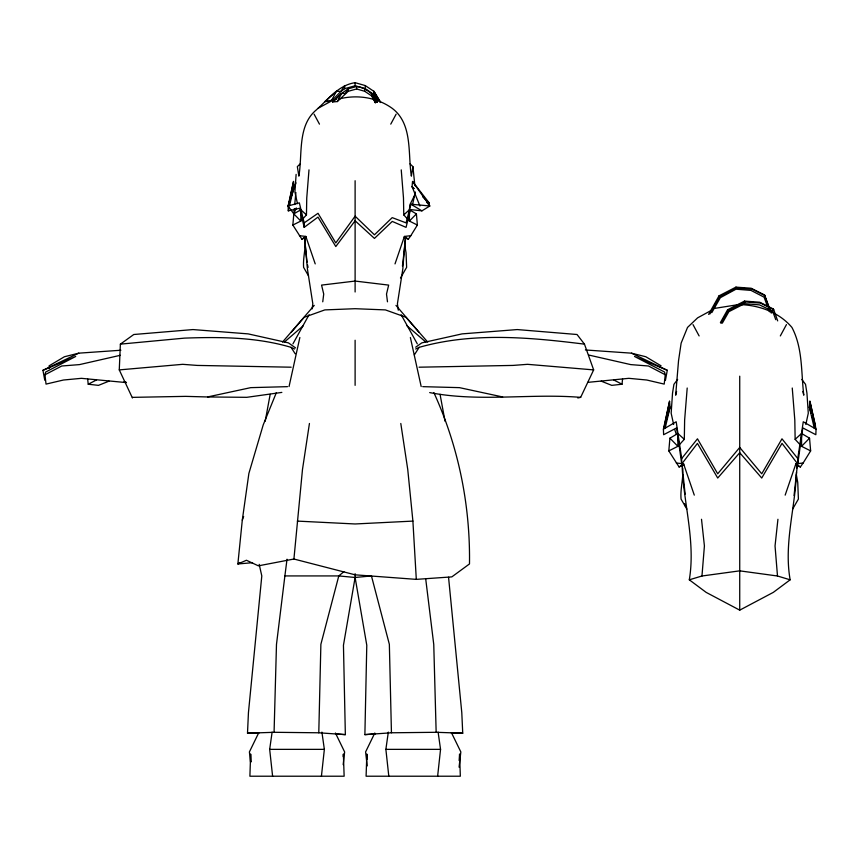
<?xml version="1.0" encoding="UTF-8"?>
<svg xmlns="http://www.w3.org/2000/svg" width="859" height="859" viewBox="0 0 859 859"><rect width="100%" height="100%" fill="white"/><g stroke="black" fill="none" stroke-linecap="round" stroke-linejoin="round"><path stroke-width="1.29" d="M292.855 225.058L293.821 213.902L300.822 209.757L300.822 221.053L292.855 225.058L301.874 239.167L305.933 237.481L305.825 236.429L299.437 235.688M668.807 450.9L669.913 438.187L677.891 433.462L677.88 446.326L668.807 450.9L679.082 466.963L683.71 465.041L683.581 463.849L676.312 463.001M355.111 573.694L355.111 577.484L343.45 645.249L345.35 734.638L318.786 732.781L320.879 644.325L338.79 575.927L343.89 571.664M797.743 463.978L797.764 458.534L803.262 421.769L816.05 429.156L815.835 434.718L802.8 427.911L797.743 463.978L782.023 443.351L761.74 478.034L739.728 452.725L717.716 478.034L697.433 443.394L681.713 463.978L676.645 427.911L663.62 434.718L663.406 429.156L669.548 401.239L670.084 407.166L665.091 428.458M448.548 577.248L461.788 712.616L462.733 733.21L436.157 732.298L391.446 732.781L364.882 734.638L366.782 645.249L355.111 577.484L338.79 575.927L284.887 575.927L276.48 644.422L274.075 732.298L247.499 733.21L248.444 712.616L261.802 575.927L259.193 564.352M289.515 205.698L293.971 186.671L293.51 181.464L288.109 205.977L293.821 213.902L300.822 221.053L306.459 214.922L306.749 198L308.993 169.867M669.913 438.187L677.88 446.326L684.312 439.346L684.634 420.072L687.2 388.021M132.426 397.985L119.272 369.896L120.378 344.137L133.789 334.505L192.985 329.566L248.165 333.883L288.42 342.87L295.571 347.895M398.265 310.196L397.416 303.764L402.796 269.092L405.351 236.912M682.11 465.395C683.496 503.696 695.726 541.385 689.305 579.814L706.152 592.377L739.728 610.148L773.304 592.377L790.151 579.814C783.719 543.618 795.273 508.174 796.497 472.096M796.722 468.187L796.873 465.578M296.119 174.388L294.916 191.987L297.472 203.669M343.213 756.618L343.385 754.019L344.137 776.214L249.894 776.214L250.645 754.019L251.182 761.804M459.136 760.505L459.586 754.019L460.327 776.214L366.095 776.214L366.847 754.019L367.201 759.206M689.305 579.814L701.964 576.002L704.412 545.937L701.513 519.276M276.362 392.627L263.208 424.915L248.885 473.416L242.292 520.146L237.868 563.976L246.436 560.251L258.398 565.845L293.918 559.026L302.486 469.486L309.433 423.476M405.738 237.395L402.442 266.118M426.601 202.166L429.328 205.065L429.328 203.078L412.535 181.464L412.062 186.671L419.954 206.02M797.345 465.395L794.06 495.493M814.364 428.458L809.361 407.166L809.897 401.239L815.481 425.86M294.336 208.554L293.821 213.902L296.301 207.932M294.723 204.549L295.883 192.523M601.214 381.149L611.748 385.358L622.013 384.231L622.571 379.002M321.416 776.321L324.358 749.359L321.91 732.104M437.618 776.321L440.549 749.359L438.111 732.104M777.932 519.276L775.043 545.937L777.492 576.002L790.151 579.814M665.457 380.247L667.282 370.304L634.511 356.453L664.576 372.044L665.263 374.771L664.211 384.102L646.784 380.022L628.82 378.325L587.835 382.362M343.181 764.639L344.631 751.936L335.429 733.017M459.082 767.184L460.832 751.936L451.619 733.017M322.748 301.81L323.725 294.068L321.567 285.102L355.111 281.065L388.665 285.102L386.507 294.068L387.484 301.81M284.887 575.927L287.024 559.22M312.128 308.907L312.816 303.764L307.436 269.092L304.494 237.395M272.614 776.321L269.672 749.359L272.12 732.104M388.816 776.321L385.874 749.359L388.322 732.104M410.033 163.865L412.9 166.635L411.364 176.149C407.757 153.589 412.921 123.782 392.091 108.255C376.714 97.228 356.732 94.329 338.586 99.075M304.881 236.912C306.352 247.124 302.819 257.077 303.603 267.342L308.51 275.879M682.733 468.187C683.592 478.506 680.135 488.642 681.058 499.058L686.824 509.086M265.206 421.221L270.177 394.313M775.763 319.677L772.606 311.13L773.057 308.886L759.7 302.218L744.474 301.101L727.552 309.82L720.4 322.576M412.503 204.861L415.316 191.987M805.828 424.475L808.287 413.211L806.934 393.175L805.538 384.349L801.823 379.42M289.053 386.55L299.855 337.501M293.51 181.464L288.603 205.065L290.041 200.158M669.548 401.239L663.975 428.126M412.535 181.464L429.822 205.977L421.93 210.852L410.495 209.596L406.049 227.367L392.252 221.429L374.438 238.415L355.111 220.774L335.794 246.544L317.98 217.102L304.183 227.367L299.737 208.254L288.302 210.852L288.903 208.275M676.591 391.489L675.668 395.183L678.535 360.726L681.133 343.149L687.522 327.429L697.615 317.851L710.447 310.861M126.413 382.599L81.412 378.325L63.448 380.022L46.021 384.102L44.969 374.771L45.656 372.044L75.721 356.453L42.95 370.304L44.775 380.247M429.822 205.977L410.892 204.217L406.071 222.868L392.209 217.628L374.449 234.808L355.111 216.178L335.783 242.936L318.023 213.3L304.161 222.868L304.183 227.367M290.75 197.71L293.971 186.671M666.133 420.727L670.084 407.166M376.757 101.985C375.641 95.671 365.279 87.06 356.635 86.501L348.26 88.81L341.592 93.448L332.616 101.963L337.329 101.577L348.26 91.29L356.635 88.971L364.731 91.29L371.668 95.918L374.213 98.957M378.132 99.483L380.655 102.489L373.912 91.365L365.247 85.578L355.111 82.679C338.5 85.095 328.063 99.526 316.23 109.984C297.268 125.876 302.615 154.362 298.868 176.149L297.332 166.635L300.199 163.865M288.302 210.852L288.109 205.977L295.936 182.827M395.011 263.896L404.406 236.429L410.795 235.688L417.377 225.058L416.411 213.902L409.399 209.757L409.883 204.753L414.553 195.433M785.169 495.128L795.864 463.849L803.144 463.001L810.638 450.9L809.543 438.187L801.565 433.462L795.144 439.346L801.576 446.326L810.638 450.9M242.292 520.146L243.645 516.474M577.806 397.985L580.652 397.363L593.655 369.896L584.464 344.137L577.033 334.505L517.247 329.566L462.067 333.883L421.812 342.87L415.681 347.176M258.613 733.017L249.4 751.936L250.57 762.105M374.803 733.017L365.601 751.936L367.201 765.906M331.585 100.406L336.32 91.365L340.959 91.365L344.652 88.67L355.111 85.782L365.247 88.67L373.912 94.469L375.598 96.476M337.329 101.577L341.592 93.448L345.307 93.448L348.26 88.81L348.26 91.29M390.759 124.136L396.128 114.183M780.326 335.933L786.447 324.605M292.93 343.879L309.079 314.716M708.611 314.394L719.015 295.84L735.938 287.131L751.153 288.237L764.51 294.905L771.318 313.127M709.888 314.007L719.584 296.709L736.893 287.99L751.979 289.096L765.219 295.775M721.012 323.371L728.121 310.69L745.429 301.96L760.526 303.077L773.755 309.745L777.685 320.901M711.8 312.644L720.347 297.686L735.991 289.193L750.959 290.396L764.07 297.15L767.227 305.697M722.312 323.167L728.883 311.667L744.528 303.678L759.496 304.881L772.606 311.13M400.487 278.015L406.629 267.342L406.049 252.739L404.836 245.964M792.632 509.086L798.398 499.058L797.743 482.425L796.357 474.705M414.349 354.885L419.16 347.347C472.965 332.014 529.767 337.34 584.464 344.137M408.358 239.167L404.406 236.429L404.299 237.481L408.358 239.167L410.795 235.688M800.363 466.963L795.864 463.849L795.745 465.041L800.363 466.963L803.144 463.001M677.633 379.42L673.918 384.349L672.522 393.175L671.158 413.211L673.628 424.475M681.713 463.978L681.692 458.534L697.476 438.82L717.705 473.792L739.728 447.453L761.75 473.792L781.98 438.82L797.764 458.534M282.493 342.097L314.244 305.385M291.33 332.175L304.226 317.282L324.831 309.906L355.111 308.703L385.401 309.906L405.996 317.282L427.739 342.097M416.411 213.902L409.41 221.053L403.773 214.922L403.483 198L401.239 169.867M809.543 438.187L801.576 446.326L801.565 433.462M331.896 100.61L340.959 91.365L344.652 85.578L344.652 88.67M336.32 91.365L324.949 101.534L336.052 99.483M332.616 101.963L341.592 93.448M403.773 214.922L409.399 209.757L409.41 221.053L417.377 225.058M284.318 342.129L303.345 325.69M301.874 239.167L305.825 236.429L315.221 263.896M679.082 466.963L683.581 463.849L694.287 495.128M240.048 562.516L237.868 563.976L252.514 562.699M663.406 429.156L676.194 421.769L681.692 458.534M42.95 370.304L78.76 353.167L120.883 350.236M318.141 108.255L333.507 99.891M44.969 374.771L61.741 365.998L79.511 364.603L120.303 355.304M87.661 379.002L88.219 384.231L96.487 379.957M415.67 349.012L419.16 347.347M109.018 381.149L98.484 385.358L88.219 384.231M377.069 102.339L371.668 93.448L371.668 95.918L375.297 102.715L377.187 101.963M288.109 205.977L299.34 202.853L304.161 222.868M78.76 353.167L64.425 356.743L49.103 365.848L49.457 368.49M132.415 397.363L185.587 396.364L207.556 396.965L250.731 387.645L287.475 386.657M715.107 308.317L739.728 304.397M281.849 392.402L246.791 397.32L207.556 396.965M701.964 576.002L739.728 570.848L777.492 576.002M355.111 577.484L371.442 575.927L389.352 644.325L391.446 732.781M120.378 344.137L184.535 338.124C220.269 336.825 256.497 337.093 291.072 347.347L294.562 349.012M119.272 369.896L182.699 364.323L197.216 365.419L291.169 367.201M364.882 734.638L375.512 733.811M293.918 559.026L355.111 574.821L416.304 579.374L451.834 576.883L469.486 563.944C470.335 504.995 458.416 446.272 433.87 392.627M416.304 579.374L412.9 521.102L355.111 523.969L297.332 521.102M247.499 733.21L259.214 732.791M419.063 367.201L513.006 365.419L527.533 364.323L593.655 369.896M429.683 392.584C479.494 402.28 530.379 393.229 580.652 397.363M324.949 101.534L328.578 101.534M269.672 749.359L324.358 749.359M385.874 749.359L440.549 749.359M274.075 732.298L318.786 732.781M422.757 386.657L459.49 387.645L502.676 396.965M451.018 732.791L462.733 733.21M585.398 349.967L631.472 353.167L645.807 356.743L661.119 365.848M336.052 733.908L345.35 734.638M741.027 304.612C760.183 305.514 779.296 312.569 791.934 327.429C802.918 348.26 801.039 372.473 803.788 395.183L802.864 391.489M588.651 355.014L630.721 364.603L648.491 365.998L665.263 374.771M123.911 381.793L126.466 382.427M631.472 353.167L667.282 370.304M613.745 379.957L622.013 384.231M410.892 204.217L421.93 210.852M406.876 325.69L425.903 342.129M735.938 287.131L736.893 287.99M744.474 301.101L745.429 301.96M677.891 433.462L684.312 439.346M300.822 209.757L306.459 214.922M413.984 188.497L412.062 186.671L413.877 188.604M422.607 196.7L429.328 203.078M395.988 305.385L418.902 332.175M773.057 308.886L773.755 309.745M727.552 309.82L728.121 310.69M719.015 295.84L719.584 296.709M291.072 347.347L295.195 353.801M377.305 100.836L373.912 94.469L373.912 91.365L380.655 102.489M401.153 314.716L417.302 343.879M693.009 324.605L699.119 335.933M314.104 114.183L319.462 124.136M373.912 91.365L377.531 100.643M371.668 93.448L375.297 102.715M768.129 308.145L769.481 311.806M764.51 294.905L768.902 307.393M674.712 429.489L676.355 434.504M684.655 503.718L685.45 506.209M809.361 407.166L811.164 413.329M811.884 415.799L812.958 419.493M813.677 421.962L815.127 426.891M809.897 401.239L816.05 429.156M410.377 337.501L421.178 386.55M685.138 494.183L683.098 474.705M307.028 262.231L305.396 245.964M307.533 264.83L308.048 267.417M440.055 394.313L445.026 421.221M412.9 166.635L414.886 185.694M400.799 423.476L407.746 469.486L412.9 521.102M425.667 578.558L433.752 644.422L436.157 732.298M792.256 388.021L794.811 420.072L795.144 439.346M739.728 376.178L739.728 610.148M365.247 85.578L365.247 88.67M364.731 88.81L364.731 91.29M356.635 86.501L356.635 88.971M355.111 82.679L355.111 85.782M355.111 180.723L355.111 291.996M355.111 340.25L355.111 385.347"/></g></svg>
